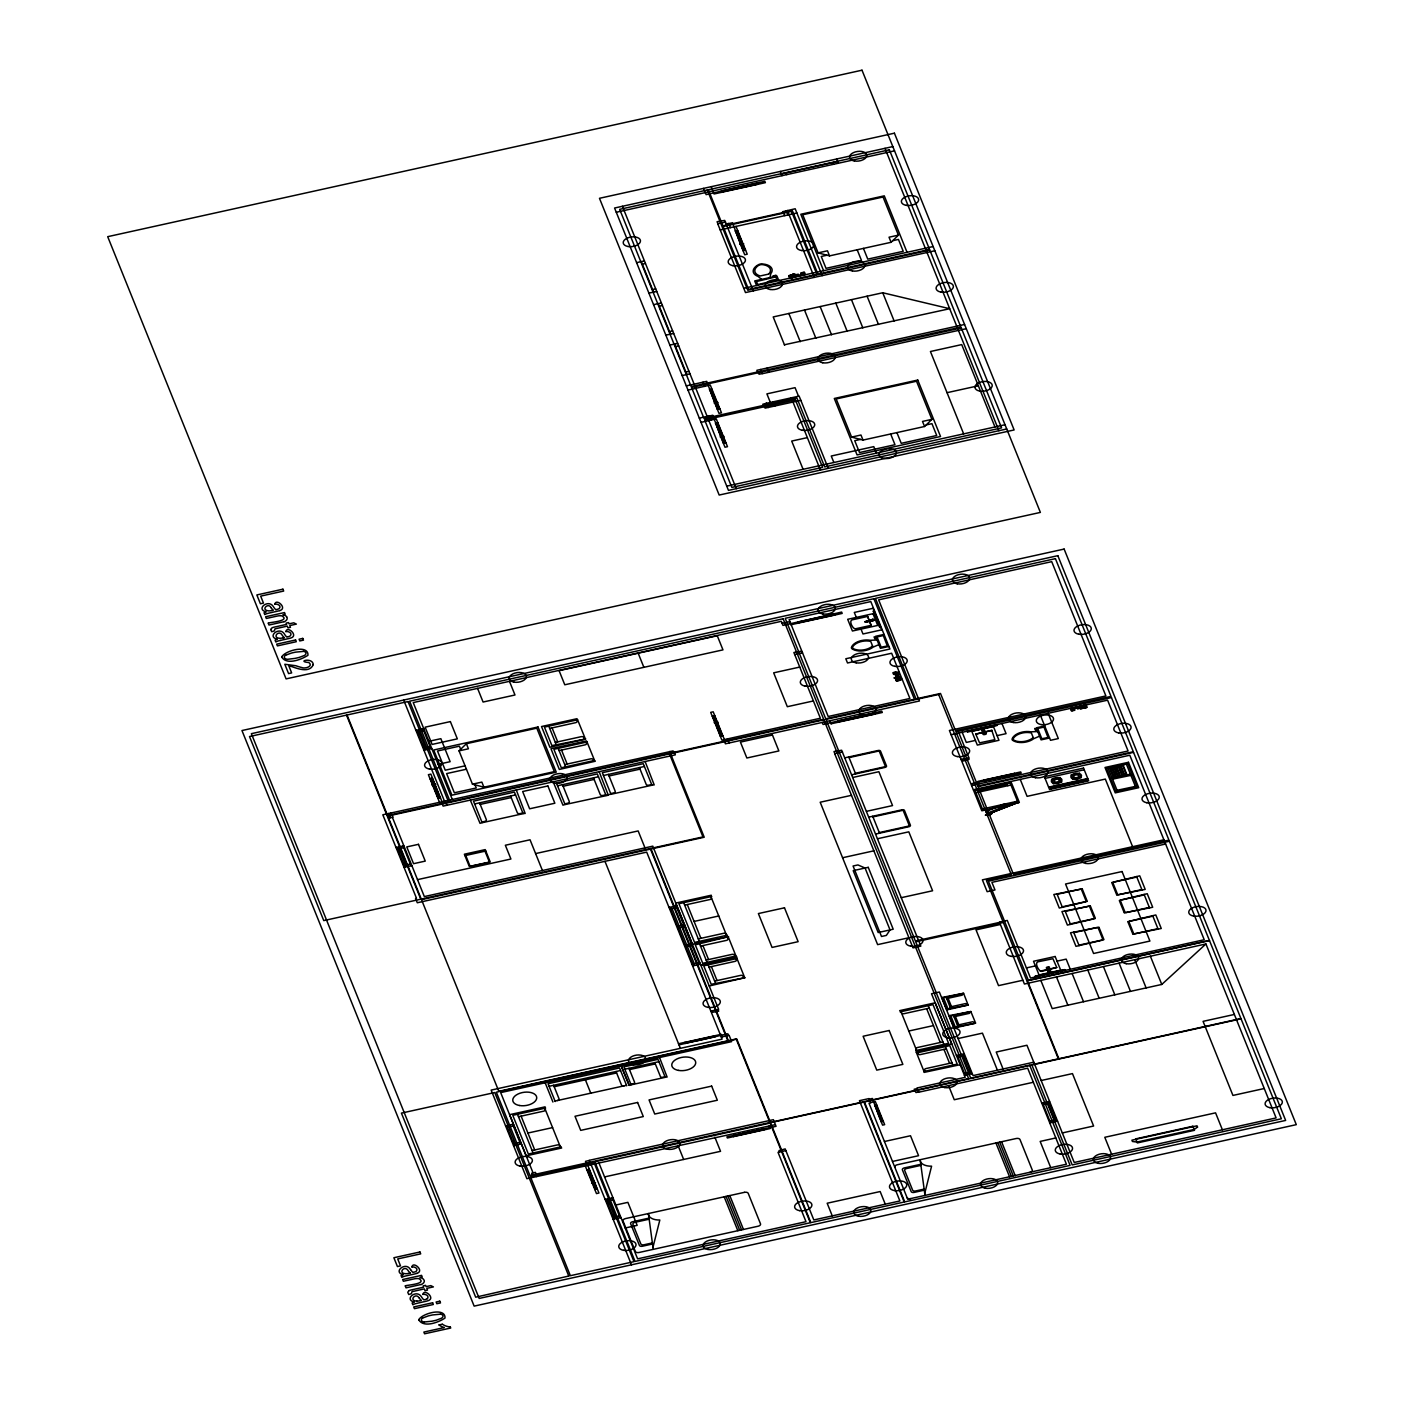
<?xml version="1.0" encoding="UTF-8"?>
<svg xmlns="http://www.w3.org/2000/svg" width="1404" height="1404" viewBox="0 0 1404 1404"><rect width="100%" height="100%" fill="white"/><g stroke="black" fill="none" stroke-linecap="round" stroke-linejoin="round"><path stroke-width="1.5" d="M1047.893 971.463C1053.018 971.024 1048.612 973.147 1048.314 970.884M975.745 734.116L991.768 730.255L994.892 739.645L979.571 742.856L975.745 734.116L992.154 730.431M1056.738 967.549L1041.557 971.322C1039.609 972.252 1034.169 963.39 1037.731 961.863L1052.93 958.721L1056.721 967.409L1040.364 971.112M770.076 277.536L770.796 273.622A13.303 7.371 -8.1 0 0 761.179 263.952A4.37 2.422 -8.1 0 0 758.967 264.443A13.303 7.371 -8.1 0 0 758.09 276.43L761.6 279.396M652.965 1247.296L659.827 1220.006A13.11 7.266 -8.1 0 1 648.402 1213.547L653.246 1249.367M924.727 1193.47L931.589 1166.18A13.11 7.266 -8.1 0 1 920.164 1159.722L925.008 1195.541M984.643 732.8L984.555 730.045M871.954 620.129L873.499 619.919M873.516 620.199L872.761 619.515M982.414 730.396L983.941 730.168M983.923 730.519L982.467 730.659M1048.507 971.129L1050.052 970.919M1050.069 971.199L1048.595 971.445M516.286 789.961L525.184 813.478L523.06 813.495L514.426 792.102L473.481 801.14L482.098 822.533L480.045 823.358L470.322 800.104M608.423 794.664L610.951 794.243L602.316 772.709L643.26 763.671L651.895 785.064L654.211 784.924L645.12 761.512M659.547 1057.563L667.128 1077.061L665.18 1077.184L657.985 1059.353L623.867 1066.882L631.063 1084.713L629.361 1085.397L621.235 1066.005L629.045 1085.274M963.583 993.295L941.786 997.472L946.805 1009.915L968.356 1004.983L947.998 1008.897L943.523 997.823L963.583 993.295L967.935 1004.527M1048.261 971.024L1050.701 970.866M1106.65 768.199L1127.868 763.741M1112.301 777.991L1130.396 774.236M1112.758 779.115L1130.852 775.359M1135.169 786.468L1117.128 790.276M1137.064 787.012L1115.847 791.435M1087.047 901.456L1059.283 908.037L1053.807 894.488L1082.203 888.925M1111.933 882.449L1139.732 875.833L1145.208 889.399L1116.864 894.997M1095.138 918.585L1067.409 925.096L1061.933 911.547L1090.329 905.984M1119.444 900.315L1147.226 893.699L1152.702 907.265L1124.341 912.846M1103.719 939.838L1075.973 946.349L1070.515 932.8L1098.893 927.237M1128.009 921.568L1155.808 914.952L1161.266 928.5L1132.94 934.116M867.988 621.674L864.741 621.919L867.602 620.779M984.222 730.554L983.274 729.413L981.8 730.712M984.485 730.606L985.713 733.801L983.607 733.625M891.084 242.295L898.42 235.135L883.046 197.016L802.719 214.759L818.093 252.86L829.536 255.879L891.084 242.295L889.03 237.206L898.42 235.135M459.038 750.859L466.374 743.716L536.802 728.167L554.334 771.638L483.906 787.188L472.464 784.187L459.038 750.859L468.427 748.788L466.374 743.716M924.569 426.5L931.905 419.357L916.531 381.239L836.205 398.964L851.579 437.083L863.004 440.084L924.569 426.5L922.516 421.428L931.905 419.357M700.736 964.952L736.661 956.773L735.696 956.019L702.737 963.284L695.278 944.822L728.571 936.626L692.383 944.225L675.745 903.07L711.302 895.226M1053.316 783.853L1054.474 782.712M1058.791 778.518L1059.967 777.377M1072.867 779.536L1074.042 778.395M1078.342 774.201L1079.518 773.06M970.831 1011.529L949.104 1015.619L954.123 1028.061L975.675 1023.147L955.317 1027.061L950.859 1015.987L970.831 1011.529L975.447 1022.709M899.648 1010.634L935.187 1002.807L951.772 1043.962L915.899 1052.035L916.83 1052.912L949.788 1045.647L957.23 1064.109L924.271 1071.375L924.025 1072.41L960.143 1064.706M867.356 621.779L874.165 619.954L872.358 619.41L866.952 621.779M1040.838 980.396L1052.228 1008.634L1161.775 984.45L1205.931 943.962L1276.113 1117.917L1074.236 1162.477L1026.956 1045.26L996.226 1052.052L1003.07 1068.988M489.838 862.231L469.55 866.531M1049.157 968.234C1051.456 965.706 1043.418 967.198 1047.402 968.672M983.414 733.274C980.817 735.907 989.329 734.116 985.081 732.888M285.837 655.159L291.119 653.158A45.7 25.36 -8.1 0 1 295.595 652.14L303.211 651.421M422.867 1317.952L428.167 1315.952A45.7 25.36 -8.1 0 1 432.643 1314.934L440.259 1314.197M871.673 619.708L873.306 619.252M867.145 621.954L865.268 621.744L866.97 620.954M408.968 1290.68L407.739 1292.312L408.757 1294.523L411.477 1293.646L411.951 1291.68L424.324 1288.907L425.026 1290.662L427.5 1290.101L426.798 1288.363L433.397 1286.906L430.782 1285.608L426.114 1286.643L425.605 1285.362L423.113 1285.924L423.622 1287.187L412.758 1289.592M577.588 719.778L576.939 718.708L541.523 726.535L549.894 747.261L585.801 738.96L551.895 745.594L544.436 727.114L577.588 719.778L585.117 738.293M587.03 741.979L586.381 740.891L550.965 748.718L559.336 769.445L595.261 761.249L594.278 760.494L561.319 767.777L553.878 749.297L587.03 741.979L594.559 760.477M709.213 985.977L745.138 977.658L711.214 984.309L703.755 965.829L736.714 958.563L736.837 957.458L700.859 965.25M878.939 644.594L873.042 647.156A13.303 7.371 -8.1 0 1 851.895 648.718A4.37 2.422 -8.1 0 1 851.403 647.525A13.303 7.371 -8.1 0 1 870.252 640.277L877.079 640.013M1039.592 736.152L1033.695 738.697A13.303 7.371 -8.1 0 1 1012.547 740.259A4.37 2.422 -8.1 0 1 1012.073 739.066A13.303 7.371 -8.1 0 1 1030.922 731.817L1037.731 731.554M279.8 610.564C287.925 608.23 275.816 597.735 274.851 604.299M871.112 625.342L867.619 616.461L871.147 625.342L855.492 628.799C853.334 629.624 848.542 621.305 851.912 619.901L867.532 616.461M986.907 813.302L1016.496 801.807L1017.233 802.544L987.644 814.039L985.59 811.021L1003.474 804.369M416.848 1273.358C424.973 1271.006 412.846 1260.546 411.881 1267.075M873.323 620.814L868.251 621.41M1005.913 803.79L986.292 811.161L987.345 813.162M871.726 619.919L868.058 620.919M795.91 276.553L790.154 278.097M802.281 275.412L802.667 274.254M1073.867 710.143L1073.481 707.809M280.256 640.452L288.768 638.539A14.303 7.933 -8.1 0 0 290.874 637.995C298.964 635.608 286.872 625.166 285.907 631.695M892.821 146.595L614.566 208.02L728.465 490.382L1006.721 428.975M781.308 173.973L837.644 161.548M616.286 212.25L894.523 150.842M745.436 185.591L706.142 194.63L705.317 192.594M746.068 185.451L764.847 181.291L765.391 182.66L746.612 186.802M757.458 183.257L721.094 191.137L721.568 192.33M721.445 192.015L757.809 184.135M745.998 186.943L714.057 193.98L711.284 186.662M753.299 290.839L724.727 220.41L717.075 221.727L717.9 223.762L725.57 222.06M726.324 223.956L728.676 223.429L730.378 227.659M784.836 215.637L782.572 211.723L795.173 208.757L822.165 275.64M728.746 223.605L732.502 222.762L740.47 244.243M720.199 229.905L796.893 212.987M735.152 231.046L737.644 230.484M636.609 262.653L644.436 260.916M642.33 264.145L645.454 263.461M740.785 244.191L739.855 244.384L740.926 244.524M742.663 243.769L743.751 243.892L742.804 244.103M743.067 250.684L745.577 250.14M818.093 252.86L827.482 250.79L829.536 255.879M652.579 289.557L655.703 288.873M648.911 293.138L656.739 291.418M826.991 255.212L821.252 256.476L826.026 268.339L861.494 260.495L857.177 249.772M892.716 240.698L898.455 239.435L903.228 251.298L867.76 259.126L863.442 248.385M653.562 304.668L661.389 302.931M795.155 274.377L792.839 274.096L795.155 274.377A11.285 6.265 -8.1 0 0 795.524 276.167M659.283 306.16L662.407 305.475M791.663 276.869L795.735 276.114M798.701 275.324L802.737 274.429M798.929 275.886L804.896 274.851M743.769 288.329L933.134 246.542M934.836 250.772L745.489 292.576L717.742 223.798M669.532 331.572L672.656 330.888M665.865 335.152L673.674 333.432M784.432 344.77L949.683 308.722L882.747 292.752L773.2 316.935L784.59 345.156M669.866 345.086L677.693 343.348M675.587 346.577L678.711 345.893M685.836 371.99L688.96 371.305M682.168 375.57L689.978 373.85M686.31 385.872L706.738 381.361L714.724 402.843M964.566 324.464L756.826 370.305L759.09 374.236L762.214 373.552M688.03 390.101L710.266 385.012L717.233 402.281M966.268 328.694L762.284 373.71L760.582 369.48M709.406 389.628L711.898 389.083M715.04 402.772L714.109 402.983L715.18 403.106M716.917 402.351L717.988 402.492L717.058 402.702M717.321 409.284L719.831 408.722M699.332 418.129L708.985 416.005L710.687 420.235M765.32 403.562L799.122 396.103L828.272 468.357M709.02 416.075L712.776 415.251L720.761 436.732M766.602 403.369L762.846 404.194L765.11 408.125L800.824 400.333M701.035 422.358L716.286 418.901L723.271 436.188M715.426 423.517L717.935 422.973M721.077 436.662L720.129 436.872L721.2 436.995M722.955 436.258L724.025 436.381L723.078 436.591M947.051 392.681L978.342 385.784M723.358 443.173L725.85 442.611M807.353 437.627L791.698 441.067L803.088 469.305M851.579 437.083L860.968 435.012L863.004 440.084M860.476 439.417L854.738 440.68L859.511 452.544L894.98 444.717L890.662 433.994M926.201 424.921L931.94 423.657L936.714 435.503L901.245 443.331L896.91 432.607M726.763 486.153L1005.018 424.745M272.148 610.459L273.324 610.213A26.887 14.917 -8.1 0 1 271.042 607.616M283.204 637.872L284.38 637.609M782.116 623.376L789.943 621.639L828.202 716.496L909.897 698.472L891.645 653.246L847.525 662.986L845.805 658.757L889.943 649.017L870.813 601.579L789.118 619.603L789.943 621.639M797.946 622.042L834.257 614.039M798.244 622.797L834.608 614.917M822.779 617.707L790.856 624.762L789.627 621.709M823.411 617.567L842.189 613.425L841.645 612.074L782.941 625.394L781.291 621.34L413.232 702.579L452.316 799.473M873.27 611.337L879.676 627.219M415.953 730.449L423.762 728.711M417.304 731.677L418.866 731.344L425.693 748.279L424.131 748.613M418.971 731.624L423.675 730.589M418.427 734.503L420.007 734.152M884.064 634.415L875.569 636.293L880.431 648.332L888.907 646.454M794.682 654.527L802.509 652.807M876.149 637.714L874.095 636.925L874.797 638.644L876.394 638.293M428.852 741.312L440.856 738.679L450.14 761.688L438.136 764.32M422.99 745.805L424.552 745.454M425.587 747.999L430.273 746.963M423.92 750.21L431.748 748.472M799.753 667.076L773.674 672.832L787.328 706.703L813.407 700.947M549.666 728.413L575.552 722.691A2.018 1.123 -8.1 0 0 577.079 721.217L576.605 720.024M555.317 742.383L581.203 736.679A2.018 1.123 -8.1 0 1 583.573 737.311L584.046 738.486M465.075 765.829L445.243 770.199L437.504 751L459.406 746.173L460.67 749.28M895.945 672.288L892.997 672.937L893.558 674.341L896.507 673.692M893.628 673.095L897.665 672.358L898.595 675.148M893.804 673.516L899.069 672.358M896.331 673.271L898.367 673.288M893.962 673.938L896.401 673.411M466.444 769.216L446.612 773.586L454.352 792.786L476.272 787.96L475.008 784.854M899.069 675.043L895.489 675.833L896.156 677.465L899.718 676.675M430.01 778.746L432.52 778.185M712.337 716.426L714.829 715.882M559.108 750.596L584.994 744.875A2.018 1.123 -8.1 0 0 586.521 743.4L586.047 742.207M895.278 677.606L893.927 677.904L895.717 678.694A11.285 6.265 -8.1 0 1 898.806 677.834L898.455 676.956A11.285 6.265 -8.1 0 1 895.278 677.606L895.717 678.694M898.578 678.834L895.629 679.483L896.208 680.905L899.157 680.256M896.278 679.659L900.438 678.43M896.436 680.08L901.719 678.922M898.981 679.834L900.999 679.834M896.612 680.501L899.034 679.975M432.783 784.766L431.853 784.976L432.923 785.117M434.661 784.362L435.749 784.485L434.801 784.696M715.11 722.463L714.162 722.674L715.233 722.797M716.988 722.042L718.058 722.183L717.111 722.393M472.464 784.187L481.853 782.098L483.906 787.188M564.741 764.583L590.628 758.862A2.018 1.123 -8.1 0 1 593.014 759.494L593.488 760.67M437.943 798.385L440.452 797.841M720.252 736.082L722.762 735.538M862.372 715.408L823.06 724.464L822.253 722.428M874.376 713.092L838.012 720.972L838.504 722.165M838.381 721.849L874.745 713.969M830.992 723.815L862.916 716.777M863.53 716.637L882.309 712.495L881.765 711.126L862.442 715.584M474.605 803.948L515.549 794.91M557.528 785.784L598.473 776.745M603.439 775.517L644.383 766.479M480.203 804.404L511.214 797.577M563.127 786.258L594.12 779.413M609.038 775.973L640.048 769.129M481.905 822.024L484.538 821.445A2.422 1.334 -8.1 0 0 486.363 819.655L479.571 802.842M522.85 812.986L520.217 813.565A2.422 1.334 -8.1 0 1 517.356 812.828L510.582 796.015M564.812 803.878L567.444 803.281A2.422 1.334 -8.1 0 0 569.287 801.508L562.495 784.696M605.756 794.839L603.141 795.419A2.422 1.334 -8.1 0 1 600.28 794.664L593.488 777.851M610.74 793.593L613.372 793.014A2.422 1.334 -8.1 0 0 615.198 791.224L608.423 774.411M651.684 784.555L649.052 785.134A2.422 1.334 -8.1 0 1 646.191 784.38L639.417 767.567M482.116 822.726L523.201 813.653M610.951 794.295L652.035 785.222M565.022 804.562L608.301 795.208L599.157 771.673M396.033 847.56L403.861 845.822M397.385 848.788L398.947 848.455L405.791 865.39L404.229 865.741M399.069 848.736L403.755 847.7M834.66 753.632L913.021 947.875L920.831 946.138L841.645 750.245L833.994 751.561L834.818 753.597L842.488 751.895M398.525 851.614L400.087 851.28M844.875 757.827L878.132 750.491A2.018 1.123 -8.1 0 1 880.519 751.122L886.503 765.935A2.018 1.123 -8.1 0 1 884.959 767.426L851.719 774.78M951.105 734.731L1107.598 700.175L1128.096 751L971.603 785.538M849.051 757.598L878.395 751.122M1072.779 708.142L1076.798 707.265M1079.816 706.598L1083.853 705.703M1079.992 707.019L1081.606 706.668A11.285 6.265 -8.1 0 0 1082.607 708.318L1080.589 708.757A11.285 6.265 -8.1 0 0 1080.202 706.967M1073.007 708.704L1077.026 707.827M1081.642 706.809L1084.081 706.265M1080.589 708.757L1082.607 708.318M983.835 733.748L985.081 733.467M403.088 862.916L404.65 862.565M405.668 865.11L410.372 864.074M975.447 740.417L966.303 742.435L962.196 732.274M997.086 735.643L1006.071 733.66L1001.965 723.499M404.001 867.321L411.828 865.584M1044.716 725.956L1036.24 727.834L1041.084 739.873L1049.578 737.995M464.935 855.633L485.802 851.017M1036.819 729.255L1034.766 728.465L1035.45 730.185L1037.047 729.834M855.369 773.271L884.713 766.795M852.807 777.465L878.886 771.709L892.54 805.58L866.461 811.337M470.621 866.198L488.873 862.179M961.126 759.564L968.953 757.844L958.932 732.993M417.497 879.641L510.916 859.02L505.352 845.243L530.045 839.785L542.435 870.515M535.591 853.579L638.153 830.94L644.98 847.876M851.473 795.331L820.182 802.228L877.623 944.629L908.914 937.732M1004.544 775.499L977.939 781.379L978.957 783.923M1005.053 775.394L1020.708 771.937L1021.164 773.06L1005.51 776.517M984.257 780.133L1014.548 773.569M984.555 780.87L1014.846 774.306L1014.443 773.323M974.85 790.154L1009.897 782.414M974.99 790.487L1010.038 782.748M975.92 792.733L1010.985 785.011M868.795 817.128L902.052 809.792A2.018 1.123 -8.1 0 1 904.439 810.406L910.406 825.236A2.018 1.123 -8.1 0 1 908.879 826.728L875.622 834.064M1045.085 778.395L1084.204 769.761M872.972 816.9L902.316 810.424M1048.612 787.153L1087.749 778.518M1050.087 787.293L1086.608 779.238M1065.197 784.274L1071.866 782.818M1065.513 785.082L1072.182 783.607M1050.666 788.697L1087.187 780.642M982.467 808.967L1017.531 801.228M879.29 832.572L908.634 826.096M877.518 838.732L908.809 831.835L932.589 890.768L901.28 897.682M842.576 857.739L873.867 850.824M711.81 896.454L678.922 903.72L694.559 942.4L727.43 935.134M669.041 907.493L676.868 905.773M684.643 905.124L709.792 899.56A2.194 1.211 -8.1 0 0 711.459 897.946M670.392 908.739L671.954 908.388L679.132 926.184L677.57 926.517M672.077 908.669L676.763 907.633M694.085 921.428L718.76 915.987M679.009 925.885L684.485 924.692M678.027 927.658L679.589 927.307L686.767 945.085L685.187 945.436M679.694 927.588L684.397 926.552M698.279 938.907L723.446 933.344A2.194 1.211 -8.1 0 1 726.043 934.029M686.644 944.804L691.347 943.769M1163.916 839.785L982.379 879.852L987.152 891.68L994.98 889.943L991.908 882.361L1165.618 844.015M685.643 946.559L687.223 946.226L694.383 964.004L692.821 964.355M687.328 946.507L692.032 945.471M700.508 946.103L726.394 940.399A2.018 1.123 -8.1 0 0 727.921 938.907L727.447 937.714M706.159 960.09L732.046 954.369A2.018 1.123 -8.1 0 1 734.415 955.001L734.906 956.194M691.926 964.25L699.754 962.512M692.611 965.934L700.438 964.215M708.985 967.128L734.871 961.407A2.018 1.123 -8.1 0 0 736.398 959.915L735.924 958.739M1057.142 894.295L1080.624 889.118M1113.337 882.221L1136.801 877.044M714.636 981.098L740.522 975.394A2.018 1.123 -8.1 0 1 742.891 976.008L743.383 977.202M1062.196 906.844L1085.678 901.649M1118.391 894.752L1141.873 889.574M1000.385 924.481L976.026 929.869L998.525 985.626L1022.884 980.255M1065.285 911.371L1088.749 906.194M1120.831 900.087L1144.313 894.91M1070.339 923.902L1093.804 918.725M1125.885 912.618L1149.367 907.44M710.828 1011.091L718.655 1009.371L652.807 846.156L424.341 896.577L392.365 817.303M1073.849 932.625L1097.314 927.43M1129.395 921.34L1152.877 916.163M1078.904 945.155L1102.386 939.978M1134.467 933.871L1157.931 928.693M678.448 1043.769L721.217 1034.327L722.253 1036.872M684.801 1042.646L715.057 1035.959M685.064 1043.26L715.356 1036.696L714.969 1035.713M1026.412 967.9L1035.397 965.917M1057.054 961.143L1066.18 959.125L1070.287 969.286M678.904 1044.892L695.015 1041.189M695.068 1041.329L727.816 1033.783L728.5 1035.485M721.305 1037.065L729.132 1035.345L731.659 1041.628L500.684 1092.61L532.993 1172.726M1047.402 968.093L1048.648 967.812M624.815 1069.216L658.932 1061.687M549.087 1086.292L620.568 1070.515M946.665 998.595L962.196 995.173L962.828 993.558M629.483 1069.602L655.317 1063.899M554.176 1086.714L616.619 1072.937M1205.931 943.962L1024.411 984.029L999.455 922.165L1007.282 920.445L1030.518 978.061L1204.228 939.732L1129.799 755.229L973.305 789.768L949.402 730.484L1105.896 695.945L1051.719 561.653L878.641 599.859L919.427 700.982L725.412 743.804L724.324 741.084M900.139 1011.88L933.011 1004.632L948.595 1043.312L915.724 1050.578M929.272 1008.125L904.123 1013.67A2.194 1.211 -8.1 0 1 901.526 1012.986M950.052 1006.984L965.583 1003.562L967.286 1004.65M555.036 1101.052L626.517 1085.292M630.887 1084.292L633.081 1083.8A2.018 1.123 -8.1 0 0 634.608 1082.309L628.957 1068.304M665.022 1076.745L662.828 1077.237A2.018 1.123 -8.1 0 1 660.442 1076.605L654.79 1062.6M631.08 1084.836L665.303 1077.307M545.138 1106.826L509.599 1114.671L526.184 1155.843L561.723 1147.998M953.983 1016.759L969.515 1013.319L970.146 1011.722M545.647 1108.072L512.776 1115.32L528.36 1154.018L561.231 1146.752M518.48 1116.724L543.629 1111.178A2.194 1.211 -8.1 0 0 545.296 1109.564M908.792 1031.027L933.467 1025.587M957.37 1025.148L972.902 1021.708L974.622 1022.796M505.58 1125.868L513.408 1124.148M506.932 1127.114L508.494 1126.763M508.617 1127.043L513.302 1126.008M508.072 1129.939L509.634 1129.588M527.904 1133.046L552.579 1127.605M942.891 1041.908L917.742 1047.454A2.194 1.211 -8.1 0 0 916.075 1049.086M958.107 1038.521L982.449 1033.151L997.419 1070.234M512.635 1141.224L514.197 1140.89M515.215 1143.418L519.919 1142.382M513.776 1144.049L515.338 1143.698M946.366 1048.841L920.48 1054.544A2.018 1.123 -8.1 0 1 918.093 1053.93L917.619 1052.737M513.548 1145.629L521.375 1143.909M956.457 1055.562L964.285 1053.842M532.098 1150.525L557.248 1144.962A2.194 1.211 -8.1 0 1 559.845 1145.646M964.074 1055.422L962.512 1055.773L969.339 1072.709L970.901 1072.375M957.932 1057.089L962.617 1056.054M963.653 1058.598L965.215 1058.247M952 1062.81L926.114 1068.532A2.018 1.123 -8.1 0 0 924.587 1070.024L925.06 1071.199M968.198 1069.883L969.76 1069.55M964.53 1073.463L969.216 1072.428M1234.362 1014.46L1203.07 1021.357L1232.94 1095.436L1264.249 1088.521M964.425 1075.341L972.252 1073.604M1033.783 1062.196L973.06 1075.604L939.346 992.014L931.519 993.751L965.232 1077.324L917.005 1087.977L918.725 1092.207L1027.658 1068.163L1066.408 1164.214L907.721 1199.227L868.988 1103.193L870.726 1102.807L869.023 1098.577L859.441 1100.683L899.894 1200.964L813.829 1219.953L785.169 1148.911L779.027 1150.578L779.589 1152M589.259 1160.494L585.503 1161.336L586.591 1164.039M869.251 1099.156L872.393 1098.472L879.044 1116.373M917.251 1088.574L914.127 1089.258L916.005 1092.54L918.62 1091.961M870.62 1102.544L875.324 1101.508L884.66 1124.657L882.572 1125.13L879.15 1116.654M775.377 1124.639L526.886 1178.693L491.154 1090.101L722.13 1039.118L646.7 852.123L417.286 902.754L415.566 898.525L416.514 898.314L382.818 814.794L673.078 750.929L673.622 752.281M743.085 1133.309L776.061 1126.324L773.376 1119.672L589.189 1160.336L590.891 1164.565M733.221 1135.625L763.53 1129.062M733.52 1136.362L763.776 1129.694M874.604 1105.369L876.693 1104.895M586.907 1169.883L589.399 1169.321M604.562 1176.921L720.55 1151.315L714.864 1137.205M879.308 1116.32L879.413 1116.601M880.87 1115.969L880.975 1116.25M1033.362 1082.273L954.264 1099.736L948.577 1085.625M1041.171 1080.518L1072.463 1073.604L1093.611 1126.026L1062.319 1132.94M592.541 1183.01L591.611 1183.221L592.681 1183.361M594.418 1182.607L595.489 1182.73L594.559 1182.94M881.203 1121.743L883.291 1121.269M594.822 1189.521L597.332 1188.977M785.854 1150.613L778.027 1152.333L806.001 1221.691L637.609 1258.844L598.876 1162.81M605.159 1199.49L612.969 1197.77M1041.768 1103.123L1049.595 1101.403M606.51 1200.736L608.072 1200.385L614.899 1217.321L613.337 1217.672M1049.385 1102.982L1047.823 1103.333L1054.65 1120.269L1056.212 1119.918M608.178 1200.666L612.881 1199.63M1043.242 1104.65L1047.928 1103.614M884.432 1141.505L910.512 1135.748L918.567 1155.703L892.488 1161.459M607.634 1203.561L609.213 1203.21M1048.946 1106.159L1050.525 1105.808M615.9 1205.001L627.886 1202.351L637.17 1225.359L625.184 1228.009M612.197 1214.846L613.759 1214.513M1053.509 1117.444L1055.071 1117.11M614.794 1217.04L619.48 1216.004M1049.841 1121.024L1054.527 1119.988M613.127 1219.251L620.954 1217.531M1049.736 1122.884L1057.563 1121.164M649.017 1218.128L632.572 1221.743A2.58 1.439 -8.1 0 0 630.624 1223.656L639.399 1245.418A2.58 1.439 -8.1 0 0 642.453 1246.226L652.509 1243.997M649.157 1219.198L634.871 1222.357A2.58 1.439 -8.1 0 0 632.906 1224.253L640.873 1243.997A2.58 1.439 -8.1 0 0 643.909 1244.786L652.369 1242.926M410.354 1272.989L409.178 1273.252A8.477 4.703 -8.1 0 1 405.861 1273.726C397.42 1273.621 404.51 1264.706 408.002 1270.427A26.887 14.917 -8.1 0 0 410.284 1273.024M920.778 1164.302L904.334 1167.917A2.58 1.439 -8.1 0 0 902.386 1169.83L911.161 1191.592A2.58 1.439 -8.1 0 0 914.215 1192.4L924.271 1190.171M920.919 1165.373L906.633 1168.532A2.58 1.439 -8.1 0 0 904.667 1170.427L912.635 1190.171A2.58 1.439 -8.1 0 0 915.671 1190.961L924.13 1189.1M1055.808 1137.96L1040.171 1141.417L1050.754 1167.672M439.013 1324.955L442.102 1324.27M276.202 609.582L276.588 609.494A4.072 2.264 -8.1 0 0 279.343 608.423A6.002 3.317 -8.1 0 0 274.921 604.036M412.952 1272.428L412.952 1272.428A34.222 18.989 -8.1 0 1 410.6 1269.585M792.769 277.518L791.593 276.693M1082.993 705.703L1084.151 706.44M1070.883 708.371L1072.024 709.125M419.059 1297.84C415.619 1292.101 408.353 1301.069 416.935 1301.087M873.06 619.339L874.341 620.322L872.042 620.428M424.499 1321.971L431.818 1321.217A47.104 26.132 -8.1 0 0 436.293 1320.199L441.593 1318.198A4.668 2.597 -8.1 0 0 440.382 1314.039M1071.006 774.938L1072.831 775.412M1079.553 777.184L1081.378 777.658M1073.13 782.66L1074.078 782.923M1051.456 779.255L1053.281 779.729M1059.985 781.501L1061.828 781.975M1063.179 784.994L1064.32 785.082M1072.954 782.835L1073.92 783.099M1047.244 968.304L1048.823 967.251L1050.245 970.462M606.054 795.471L597.332 773.937L556.388 782.976L565.022 804.387L562.969 805.212L553.229 781.94M1049.929 970.55L1048.735 968.567M1055.211 779.553A2.597 1.439 -8.1 0 1 1059.213 780.273A2.597 1.439 -8.1 0 1 1055.475 782.028A2.597 1.439 -8.1 0 1 1055.211 779.553L1055.475 779.606M270.972 607.651C268.533 601.983 260.003 610.161 268.831 610.898A8.477 4.703 -8.1 0 0 272.13 610.424M410.512 1269.602L410.056 1268.935A15.865 8.793 -8.1 0 0 409.354 1268.075C404.317 1262.512 393.085 1272.235 403.264 1274.727A7.108 3.949 -8.1 0 0 401.07 1275.569L401.807 1277.394A7.213 4.001 -8.1 0 1 404.229 1276.341A29.853 16.567 -8.1 0 1 406.23 1275.85L414.759 1273.937A14.303 7.933 -8.1 0 0 416.848 1273.375M982.642 731.098L983.748 732.993M982.238 731.098L983.66 733.713M710.933 896.647L726.57 935.327M687.276 904.545L700.912 938.328M683.66 902.667L699.28 941.347M884.994 148.333L998.893 430.695M994.962 426.956L961.722 344.594L930.431 351.509L963.653 433.871M1128.009 763.934L1137.117 786.521M1135.204 786.012L1126.377 764.109L1108.107 768.146L1116.952 790.048M1122.989 764.847L1126.798 774.324M1122.463 764.969L1126.289 774.429M1120.743 765.356L1124.551 774.815M1120.216 765.461L1124.042 774.938M1118.655 765.812L1122.463 775.271M1118.128 765.935L1121.954 775.394M1116.461 766.303L1120.269 775.763M1115.934 766.408L1119.76 775.868M907.054 252.299L884.274 195.84L800.806 214.25L823.586 270.709M1114.372 766.759L1118.181 776.219M1113.846 766.865L1117.672 776.342M1112.284 767.216L1116.11 776.675M1111.757 767.339L1115.583 776.798M1085.573 705.036L1085.187 706.212M1085.976 706.036L1086.626 707.634L1084.011 708.213L1083.361 706.616M1085.45 706.159L1085.976 707.476M1110.195 767.672L1114.021 777.149M1084.046 704.79L1085.204 707.651M1109.669 767.795L1113.495 777.254M1083.888 706.51L1084.414 707.827M1106.615 768.655L1115.724 791.242M1079.711 706.335L1080.501 708.265L1077.482 708.932L1076.692 707.002M1132.607 846.7L1105.334 779.08L1027.096 796.349L1020.252 779.413M1073.849 708.722L1074.499 710.319L1071.884 710.898L1071.252 709.301M1071.936 707.476L1073.077 710.319M1071.761 709.178L1072.305 710.494M1144.102 894.401L1149.56 907.949M1152.666 915.654L1158.142 929.202M1136.608 876.535L1142.066 890.083M836.626 159.003L838.328 163.233M832.958 162.583L833.625 164.268M1222.393 1129.781L1215.566 1112.845L1104.79 1137.293L1111.617 1154.228M882.747 292.752L894.137 320.972M1150.385 956.229L1161.775 984.45M1048.139 713.302L1058.318 738.574L1050.508 740.312L1040.311 715.04M1120.339 900.561L1125.13 912.424M1128.921 921.814L1133.695 933.678M1112.845 882.695L1117.637 894.559M1119.409 900.771L1124.183 912.635M1127.974 922.024L1132.765 933.871M1111.915 882.905L1116.689 894.769M867.093 296.209L878.483 324.429M1134.73 959.687L1146.12 987.907M851.456 299.649L862.828 327.887M1119.076 963.126L1130.466 991.364M1090.452 906.177L1095.243 918.04M1099.016 927.43L1103.807 939.294M1089.522 906.387L1094.295 918.251M1098.086 927.64L1102.86 939.487M1082.326 889.118L1087.1 900.964M1081.378 889.329L1086.169 901.175M785.994 172.938L786.679 174.64M835.801 303.106L847.191 331.344M1103.439 966.584L1114.829 994.822M780.291 171.428L781.993 175.675M996.752 724.639L997.086 725.499L967.76 731.975L967.409 731.115M787.363 210.477L814.338 277.378M786.258 210.723L787.96 214.952M1065.074 910.863L1070.532 924.411M1073.639 932.116L1079.114 945.664M820.147 306.563L831.537 334.801M1056.949 893.786L1062.407 907.353M1087.784 970.041L1099.174 998.279M1018.111 802.737L1009.774 782.081L1011.02 781.8L1019.357 802.456L981.8 810.757L973.463 790.083L974.709 789.803L983.046 810.477M804.492 273.85L803.843 272.253L801.228 272.815L801.877 274.412M803.439 272.639L803.966 273.955M876.394 453.123L873.779 446.63L831.256 456.019L833.871 462.513M802.649 272.815L803.808 275.675M1005.457 776.377L972.024 783.607L972.709 785.31M801.877 272.99L802.404 274.307M1007.861 785.696L1007.44 784.66L978.641 791.031L979.062 792.049M799.034 276.132L798.262 274.201L795.226 274.868L796.015 276.799M757.335 182.959L757.879 184.31M792.365 276.518L791.716 274.921L789.118 275.5L789.75 277.097M791.312 275.324L791.838 276.641M790.54 275.482L791.68 278.343M804.492 310.021L815.882 338.259M1072.13 973.499L1083.519 1001.719M789.75 275.658L790.276 276.974M1065.074 970.445L1064.723 969.602L1035.397 976.061L1035.731 976.921M984.204 779.992L984.643 781.133M778.816 280.607L776.956 276.009L754.703 280.923L756.563 285.503M774.306 276.588L776.079 275.272L772.902 275.974L773.253 276.834M968.479 757.949L969.058 759.353L962.916 761.021L962.231 759.336M788.855 313.478L800.245 341.698M1056.492 976.956L1067.865 1005.176M736.012 226.43L742.979 243.699M743.12 244.033L747.226 254.194L744.717 254.756L740.61 244.594M737.346 230.554L745.261 250.21M737.082 230.607L745.015 250.263M735.714 230.923L743.646 250.561M735.468 230.976L743.383 250.614M798.525 396.226L795.068 387.662L766.9 393.875L770.357 402.457M791.294 397.823L820.445 470.077M703.457 188.399L705.159 192.629M898.209 673.323L897.665 672.358M900.28 678.465L900.841 679.869M899.262 676.781L900.543 679.483M896.682 673.2L897.56 675.377M898.56 677.869L899.086 679.185M767.146 368.023L768.865 372.271M773.148 401.842L774.85 406.072M856.3 617.391L854.299 612.442L873.077 608.301L881.765 629.834L862.986 633.976L861.021 629.115M1048.806 1101.578L1056.773 1121.34M766.566 403.281L768.286 407.529M1042.558 1102.947L1050.525 1122.726M834.134 613.741L834.678 615.092M874.253 712.793L874.797 714.145M879.343 751.386L885.327 766.198M903.263 810.67L909.248 825.499M717.374 402.632L721.463 412.794L718.971 413.338L714.864 403.176M711.337 389.206L719.515 408.792M709.968 389.505L717.883 409.161M709.722 389.557L717.637 409.213M702.983 382.186L704.703 386.433M723.393 436.521L727.5 446.683L724.99 447.244L720.901 437.065M717.619 423.043L725.552 442.681M797.823 621.744L798.367 623.095M717.374 423.095L725.289 442.734M715.987 423.394L723.92 443.05M948.104 998.279L951.491 1006.668M955.422 1016.443L958.809 1024.832M715.742 423.446L723.674 443.102M946.12 997.244L950.596 1008.335M953.439 1015.408L957.914 1026.482M848.788 756.967L855.633 773.902M872.709 816.268L879.536 833.204M1001.561 1141.75L1015.215 1175.622M622.393 206.283L736.293 488.662M829.764 720.761L831.15 723.78M999.683 1142.172L1013.337 1176.043M802.193 652.878L801.526 651.175L793.874 652.509L820.375 718.234L721.902 740.154L714.934 722.867M963.495 1054.018L971.48 1073.779M997.805 1142.575L1011.459 1176.464M641.312 261.618L653.597 292.102M658.248 303.633L670.55 334.117M674.552 344.05L686.854 374.535M995.927 1142.996L1009.581 1176.868M957.247 1055.404L965.215 1075.166M945.454 1046.594L952.912 1065.057M928.29 1005.668L943.874 1044.365M943.962 1049.367L949.595 1063.354M926.658 1008.704L940.259 1042.488M900.999 1011.687L916.584 1050.385M916.549 1052.947L924.025 1071.48M876.219 1105.001L882.818 1121.375M727.465 738.732L729.167 742.962M875.078 1105.264L881.677 1121.638M874.867 1105.299L881.466 1121.673M717.304 721.972L713.197 711.81L710.687 712.372L714.794 722.533M717.426 722.323L724.955 740.943M714.531 715.952L722.446 735.591M714.267 716.005L722.2 735.661M712.899 716.303L720.814 735.959M712.653 716.356L720.568 736.012M885.275 1204.193L880.168 1191.54L827.167 1203.228L832.274 1215.882M638.171 653.211L643.874 667.321M674.236 752.14L675.342 754.843L443.102 806.107L441.997 803.404M669.866 751.438L671.586 755.685M728.483 937.451L735.959 955.984M736.96 958.476L744.436 977.009M702.913 945.576L708.564 959.564M711.389 966.601L717.04 980.571M699.613 943.857L707.054 962.337M708.09 964.881L715.531 983.344M769.111 1126.026L770.147 1128.553L727.36 1137.995L726.903 1136.871L743.137 1133.449M676.079 905.949L699.648 964.39M718.023 1009.511L718.708 1011.196L712.337 1012.302L711.775 1010.898M763.425 1128.816L763.881 1129.939M669.813 907.317L693.4 965.759M733.169 1135.485L733.625 1136.626M684.713 1042.382L685.17 1043.505M561.512 750.069L567.146 764.039M552.07 727.886L557.704 741.856M604.966 861.319L680.396 1048.332M558.195 748.35L565.654 766.812M548.771 726.166L556.212 744.629M729.799 1195.576L743.471 1229.448M727.921 1195.997L741.593 1229.869M726.043 1196.401L739.715 1230.29M724.166 1196.822L737.837 1230.694M509.476 681.326L514.987 694.998L483.081 702.035L477.571 688.364M677.974 1145.348L683.66 1159.458M626.711 1085.766L619.533 1067.97L548.051 1083.73L555.212 1101.526M616.04 1071.515L621.533 1085.134A2.194 1.211 -8.1 0 0 624.131 1085.819M585.398 1079.834L590.768 1093.172M490.066 861.6L485.222 849.613L464.373 854.211L469.199 866.215M485.012 851.193L489.294 861.775M422.99 728.887L430.958 748.648M612.197 1197.945L620.164 1217.707M416.725 730.273L424.692 750.034M445.138 801.052L446.858 805.282M605.931 1199.314L613.899 1219.093M403.685 700.069L444.489 801.193M591.049 1164.53L631.502 1264.811M465.724 855.457L469.989 866.04M434.977 784.292L430.87 774.13L428.378 774.675L432.467 784.836M435.117 784.625L442.629 803.263M432.204 778.255L440.136 797.911M431.958 778.307L439.873 797.963M587.223 1163.898L594.734 1182.537M594.875 1182.87L598.964 1193.031L596.472 1193.593L592.365 1183.432M589.083 1169.392L597.016 1189.048M588.838 1169.444L596.77 1189.1M430.572 778.623L438.504 798.262M430.326 778.676L438.259 798.332M553.615 1085.292L559.09 1098.911A2.194 1.211 -8.1 0 1 557.423 1100.525M432.607 785.187L439.575 802.456M587.205 1169.813L595.384 1189.399M585.257 1165.811L592.225 1183.081M545.173 1082.782L552.93 1102.035M544.787 1108.265L560.371 1146.945M521.112 1116.145L534.713 1149.946M517.497 1114.285L533.081 1152.965M391.927 814.46L393.015 817.163L389.259 817.988L387.627 813.934M390.751 813.232L391.295 814.583M536.521 1175.095L535.415 1172.375L531.66 1173.217L533.309 1177.272M403.088 845.998L411.056 865.759M535.889 1175.236L536.433 1176.587M388.803 813.478L390.523 817.707M512.618 1124.323L520.603 1144.084M396.823 847.384L404.791 867.145M506.37 1125.71L514.338 1145.471M450.298 1326.903L450.737 1328.026L424.57 1333.8L423.868 1332.063L444.261 1327.57A20.481 11.372 -8.1 0 1 439.083 1324.92M1047.279 968.198L1047.998 970.954M1047.84 968.778L1048.314 970.831M422.937 1294.488C423.938 1288.012 436.047 1298.384 428.044 1300.701A14.303 7.933 -8.1 0 1 425.798 1301.315L417.286 1303.245A29.853 16.567 -8.1 0 0 415.286 1303.754A7.213 4.001 -8.1 0 0 412.864 1304.807L412.127 1302.982A7.108 3.949 -8.1 0 1 414.32 1302.14C404.194 1299.542 414.987 1290.065 420.393 1295.488A15.865 8.793 -8.1 0 1 421.112 1296.348L421.569 1296.998A34.222 18.989 -8.1 0 0 423.85 1299.876M1029.834 1172.41A3.229 1.79 -8.1 0 0 1032.273 1170.023L1019.988 1139.521A3.229 1.79 -8.1 0 0 1016.163 1138.521L897.226 1164.776A3.229 1.79 -8.1 0 0 894.787 1167.163M910.898 1198.647A3.229 1.79 -8.1 0 1 907.089 1197.647M793.12 274.833A11.285 6.265 -8.1 0 1 794.12 276.465M992.172 813.267A5.388 2.983 -8.1 0 1 986.714 815.391L987.24 815.18A5.054 2.808 -8.1 0 0 991.645 813.478M279.817 610.582A14.303 7.933 -8.1 0 1 277.711 611.126L269.199 613.057A29.853 16.567 -8.1 0 0 267.199 613.548A7.213 4.001 -8.1 0 0 264.777 614.601L264.04 612.793A7.108 3.949 -8.1 0 1 266.233 611.933C256.002 609.283 266.971 599.912 272.306 605.299A15.865 8.793 -8.1 0 1 273.008 606.142L273.482 606.809A34.222 18.989 -8.1 0 0 275.763 609.687M283.854 621.656A14.689 8.161 -8.1 0 1 281.625 622.235L268.989 625.043L268.287 623.306C265.268 622.586 291.628 621.498 281.906 615.917A3.334 1.86 -8.1 0 0 280.958 615.742L278.729 615.812A13.513 7.494 -8.1 0 0 276.658 616.198L266.339 618.462L265.637 616.742L284.521 612.565L285.152 614.127L282.906 614.776A7.055 3.914 -8.1 0 1 286.662 616.777M286.574 616.812A6.739 3.738 -8.1 0 1 284.099 621.849M280.256 640.452A29.853 16.567 -8.1 0 0 278.255 640.961A7.213 4.001 -8.1 0 0 275.833 642.014L275.096 640.189A7.108 3.949 -8.1 0 1 277.29 639.346C267.129 636.767 277.974 627.272 283.362 632.695A15.865 8.793 -8.1 0 1 284.064 633.555L284.538 634.204A34.222 18.989 -8.1 0 0 286.82 637.083M285.977 631.431A6.002 3.317 -8.1 0 1 290.347 635.801A4.072 2.264 -8.1 0 1 287.715 636.819M284.31 637.644A26.887 14.917 -8.1 0 1 282.099 635.029C278.87 629.203 271.551 638.083 279.887 638.293A8.477 4.703 -8.1 0 0 283.169 637.82M285.626 655.071A4.844 2.685 -8.1 0 0 287.364 659.318L294.787 658.423A47.104 26.132 -8.1 0 0 299.263 657.405L304.545 655.405A4.668 2.597 -8.1 0 0 303.334 651.245M411.969 1266.829A6.002 3.317 -8.1 0 1 416.339 1271.182A4.072 2.264 -8.1 0 1 413.706 1272.199M420.884 1284.449A14.689 8.161 -8.1 0 1 418.655 1285.029L406.019 1287.837L405.317 1286.099C402.404 1285.222 428.624 1284.362 418.936 1278.693A3.334 1.86 -8.1 0 0 418.006 1278.517L415.76 1278.605A13.513 7.494 -8.1 0 0 413.689 1278.991L403.369 1281.255L402.667 1279.535L421.569 1275.359L422.183 1276.92L419.936 1277.57A7.055 3.914 -8.1 0 1 423.692 1279.571A6.739 3.738 -8.1 0 1 421.13 1284.642M409.126 1290.539A16.444 9.126 -8.1 0 1 412.758 1289.644M423.025 1294.225A6.002 3.317 -8.1 0 1 427.378 1298.595M427.448 1298.63A4.072 2.264 -8.1 0 1 424.763 1299.613M419.147 1297.822A26.887 14.917 -8.1 0 0 421.34 1300.437L420.235 1300.666A8.477 4.703 -8.1 0 1 416.918 1301.139M424.394 1322.112A4.844 2.685 -8.1 0 1 422.674 1317.865M450.228 1327.008A16.585 9.214 -8.1 0 1 442.365 1324.147M270.709 629.518L271.727 631.73L274.447 630.852L274.921 628.887L287.276 626.114L287.978 627.869L290.47 627.307L289.768 625.57L296.367 624.113L293.752 622.814L289.066 623.85L288.557 622.586L286.065 623.13L286.591 624.394L275.71 626.798A16.444 9.126 -8.1 0 0 272.095 627.746L270.709 629.518M313.25 664.618C309.863 673.06 298.297 668.971 291.944 666.637A13.022 7.231 -8.1 0 0 288.873 665.952L291.646 672.902L288.575 673.587L284.801 664.267L295.893 665.742A49.719 27.589 -8.1 0 0 301.685 667.497C304.791 669.111 313.724 666.391 308.88 662.512C295.858 661.547 312.706 656.809 313.25 664.618M281.66 656.967C286.504 665.338 301.246 659.704 307.967 655.282C308.652 644.19 285.135 650.473 281.66 656.967M418.708 1319.76C423.534 1328.131 438.276 1322.498 445.015 1318.075C445.682 1306.966 422.183 1313.284 418.708 1319.76M795.928 275.289L798.051 275.079L795.945 275.237M896.033 676.447L898.156 676.272L896.033 676.447M1077.675 707.967L1079.799 707.756L1077.675 707.967M756.177 281.607L758.09 284.538L777.36 279.87L775.499 276.974L756.177 281.607M877.044 636.96L881.15 647.174L887.346 645.98L883.291 635.556L877.044 636.96M1037.696 728.518L1041.821 738.715L1048.016 737.521L1043.962 727.096L1037.714 728.465M890.031 929.922L886.363 935.415L881.501 936.486L853.07 866.005L857.932 864.934L865.075 868.041L890.031 929.922M1197.542 1127.114L1194.155 1129.448L1136.994 1142.066L1132.431 1141.487L1131.905 1140.171L1197.015 1125.797L1197.542 1127.114M1018.462 802.298L985.45 815.127L1018.462 802.298M568.778 1276.043L475.675 1297.191L401.421 1113.109L494.752 1092.54L568.778 1276.043M862.003 70.2L107.704 236.679L286.083 678.887L1040.382 512.407L862.003 70.2M894.418 133.187L599.473 198.297L719.181 495.05L1014.127 429.957L894.418 133.187M707.318 189.996L619.673 209.336L691.189 386.627L960.88 327.097L929.799 250.035L747.735 290.207L707.318 189.996M889.364 149.807L708.353 189.768L722.92 225.851L792.295 210.53L817.935 274.113L929.571 249.473L889.364 149.807M791.487 211.372L723.165 226.465L748.56 289.417L816.882 274.342L791.487 211.372M768.69 274.096L760.213 275.956A12.373 6.862 -8.1 0 1 758.651 265.356A4.37 2.422 -8.1 0 1 762.126 264.584A12.373 6.862 -8.1 0 1 768.69 274.096M792.365 275.096L788.715 275.886L789.241 277.202L792.891 276.395L792.365 275.096M804.474 272.411L800.824 273.218L801.351 274.535L805.001 273.727L804.474 272.411M961.266 327.939L691.54 387.469L704.053 418.532L796.91 398.034L824.71 466.918L1001.578 427.887L961.266 327.939M795.401 399.912L704.632 419.936L731.853 487.416L822.621 467.374L795.401 399.912M917.76 380.045L834.292 398.473L857.072 454.931L940.54 436.504L917.76 380.045M282.924 589.189L256.844 594.945L260.407 603.773L263.478 603.088L260.67 596.138L283.678 591.066L282.924 589.189M295.577 639.978L276.693 644.155L277.395 645.893L296.279 641.716L295.577 639.978M302.773 638.399L299.087 639.206L299.789 640.944L303.475 640.136L302.773 638.399M1064.127 549.069L241.962 730.536L474.148 1306.124L1296.296 1124.657L1064.127 549.069M1057.826 555.686L251.369 733.678L479.185 1298.437L1285.643 1120.427L1057.826 555.686M346.525 715.11L249.508 736.538L323.762 920.603L420.779 899.192L346.525 715.11M408.055 701.544L347.034 715.005L387.574 815.513L448.596 802.035L408.055 701.544M783.116 618.76L409.617 701.193L450.175 801.702L823.657 719.269L783.116 618.76M873.885 598.718L785.205 618.304L825.745 718.795L914.425 699.227L873.885 598.718M1055.422 558.652L875.447 598.385L915.987 698.876L940.504 693.471L955.545 730.729L1111.003 696.419L1055.422 558.652M717.268 635.749L559.09 670.673L564.777 684.783L722.972 649.876L717.268 635.749M873.481 610.986L880.115 627.43L873.481 610.986M872.99 613.706L847.683 619.304L852.421 631.01L877.711 625.429L872.99 613.706M450.368 721.586L425.131 727.167L432.099 744.436L457.335 738.855L450.368 721.586M538.013 726.974L433.696 749.999L451.912 795.173L556.247 772.147L538.013 726.974M895.822 672.007L893.4 672.534L894.19 674.517L896.629 673.973L895.822 672.007M898.472 678.553L896.05 679.097L896.84 681.063L899.262 680.536L898.472 678.553M669.48 753.913L387.802 816.075L421.27 899.086L702.965 836.907L669.48 753.913M823.885 719.831L670.533 753.667L704.229 837.24L651.035 848.981L728.36 1040.68L736.696 1038.837L770.41 1122.393L968.637 1078.641L823.885 719.831M938.662 694.489L825.973 719.357L915.373 940.978L1003.018 921.638L986.38 880.431L1011.424 874.903L938.662 694.489M772.446 735.029L740.434 742.102L746.858 758.002L778.869 750.947L772.446 735.029M547.893 785.959L522.657 791.523L529.624 808.792L554.861 803.228L547.893 785.959M418.48 844.331L406.774 846.91L413.548 863.688L425.254 861.108L418.48 844.331M1111.459 697.56L956.001 731.87L977.868 786.064L1133.309 751.754L1111.459 697.56M997.402 724.868L967.023 731.572L997.402 724.868M993.453 726.605L971.796 731.379L977.324 745.085L998.964 740.294L993.453 726.605M1074.376 708.599L1070.726 709.406L1071.252 710.722L1074.902 709.915L1074.376 708.599M1086.503 705.931L1082.835 706.738L1083.379 708.055L1087.029 707.247L1086.503 705.931M650.508 849.104L421.498 899.648L498.824 1091.329L727.834 1040.785L650.508 849.104M1133.537 752.333L978.097 786.644L1013.512 874.429L1168.953 840.118L1133.537 752.333M1083.537 768.076L1044.4 776.71L1049.525 789.417L1088.662 780.782L1083.537 768.076M1128.483 762.284L1105.001 767.479L1115.25 792.874L1138.732 787.697L1128.483 762.284M868.251 867.339L853.211 870.655L878.184 932.537L893.207 929.22L868.251 867.339M784.485 907.809L758.388 913.565L772.06 947.437L798.139 941.68L784.485 907.809M1169.409 841.259L988.398 881.203L1028.377 980.29L1209.388 940.347L1169.409 841.259M1122.059 871.533L1065.548 884.011L1093.576 953.491L1149.911 941.066L1122.059 871.533M1003.351 922.481L915.724 941.838L970.726 1078.184L1058.353 1058.844L1003.351 922.481M1055.159 956.493L1033.519 961.266L1039.048 974.955L1060.687 970.182L1055.159 956.493M736.293 1039.223L496.332 1092.189L529.922 1175.481L769.883 1122.516L736.293 1039.223M1065.39 969.813L1035.011 976.517L1065.39 969.813M1209.511 940.627L1027.447 980.817L1058.879 1058.739L1240.925 1018.549L1209.511 940.627M889.188 1030.501L863.109 1036.257L876.763 1070.129L902.86 1064.372L889.188 1030.501M637.609 1102.456L575.008 1116.268L580.712 1130.378L643.295 1116.566L637.609 1102.456M711.652 1086.117L649.052 1099.929L654.738 1114.039L717.339 1100.227L711.652 1086.117M863.899 1102.07L770.515 1122.674L810.845 1222.621L904.211 1202.017L863.899 1102.07M1029.781 1065.46L864.425 1101.964L904.738 1201.894L1070.094 1165.408L1029.781 1065.46M1241.048 1018.83L1031.87 1065.004L1072.182 1164.934L1281.361 1118.777L1241.048 1018.83M770.112 1123.077L594.84 1161.757L635.047 1261.424L810.319 1222.744L770.112 1123.077M594.032 1162.565L530.379 1176.605L570.357 1275.692L633.994 1261.652L594.032 1162.565M419.954 1251.982L393.875 1257.738L397.437 1266.566L400.509 1265.881L397.718 1258.932L420.709 1253.86L419.954 1251.982M744.401 1192.347L625.464 1218.602A3.229 1.79 -8.1 0 0 623.025 1220.989L635.328 1251.473A3.229 1.79 -8.1 0 0 639.136 1252.473L758.072 1226.236A3.229 1.79 -8.1 0 0 760.512 1223.849L748.227 1193.347A3.229 1.79 -8.1 0 0 744.401 1192.347M1192.873 1126.254L1135.696 1138.872L1137.345 1142.926L1194.506 1130.308L1192.873 1126.254M432.625 1302.772L413.724 1306.948L414.426 1308.668L433.309 1304.509L432.625 1302.772M439.803 1301.192L436.117 1301.999L436.82 1303.737L440.505 1302.912L439.803 1301.192M1033.221 737.556L1031.378 732.958A12.373 6.862 -8.1 0 0 1013.355 738.416A4.37 2.422 -8.1 0 0 1014.109 740.294A12.373 6.862 -8.1 0 0 1033.221 737.556M872.568 645.998L870.726 641.417A12.373 6.862 -8.1 0 0 852.684 646.875A4.37 2.422 -8.1 0 0 853.457 648.753A12.373 6.862 -8.1 0 0 872.568 645.998M940.978 292.102A8.705 4.826 -8.1 0 0 953.369 286.153A8.705 4.826 -8.1 0 0 939.89 283.801A8.705 4.826 -8.1 0 0 940.978 292.102M519.515 1105.51A12.057 6.687 -8.1 0 0 536.697 1097.279A12.057 6.687 -8.1 0 0 518.023 1094.014A12.057 6.687 -8.1 0 0 519.515 1105.51M678.536 1070.41A12.057 6.687 -8.1 0 0 695.7 1062.179A12.057 6.687 -8.1 0 0 677.026 1058.914A12.057 6.687 -8.1 0 0 678.536 1070.41M1054.72 782.958A4.3 2.387 -8.1 0 0 1060.898 780.062A4.3 2.387 -8.1 0 0 1054.281 778.834A4.3 2.387 -8.1 0 0 1054.72 782.958M1054.246 783.537A5.37 2.983 -8.1 0 0 1061.968 779.922A5.37 2.983 -8.1 0 0 1053.702 778.395A5.37 2.983 -8.1 0 0 1054.246 783.537M1075.043 777.711A2.597 1.439 -8.1 0 0 1078.763 775.956A2.597 1.439 -8.1 0 0 1074.78 775.236A2.597 1.439 -8.1 0 0 1075.043 777.711M1073.797 779.22A5.37 2.983 -8.1 0 0 1081.519 775.605A5.37 2.983 -8.1 0 0 1073.253 774.078A5.37 2.983 -8.1 0 0 1073.797 779.22M1074.288 778.641A4.3 2.387 -8.1 0 0 1080.466 775.745A4.3 2.387 -8.1 0 0 1073.849 774.517A4.3 2.387 -8.1 0 0 1074.288 778.641M519.989 1166.057A8.705 4.826 -8.1 0 0 532.379 1160.108A8.705 4.826 -8.1 0 0 518.918 1157.756A8.705 4.826 -8.1 0 0 519.989 1166.057M667.497 1149.227A8.705 4.826 -8.1 0 0 679.887 1143.277A8.705 4.826 -8.1 0 0 666.409 1140.926A8.705 4.826 -8.1 0 0 667.497 1149.227M633.379 1064.636A8.705 4.826 -8.1 0 0 645.77 1058.704A8.705 4.826 -8.1 0 0 632.291 1056.334A8.705 4.826 -8.1 0 0 633.379 1064.636M707.932 1249.455A8.705 4.826 -8.1 0 0 720.322 1243.523A8.705 4.826 -8.1 0 0 706.844 1241.171A8.705 4.826 -8.1 0 0 707.932 1249.455M858.511 1216.215A8.705 4.826 -8.1 0 0 870.901 1210.283A8.705 4.826 -8.1 0 0 857.44 1207.931A8.705 4.826 -8.1 0 0 858.511 1216.215M985.345 1188.223A8.705 4.826 -8.1 0 0 997.735 1182.291A8.705 4.826 -8.1 0 0 984.274 1179.939A8.705 4.826 -8.1 0 0 985.345 1188.223M1098.191 1163.319A8.705 4.826 -8.1 0 0 1110.582 1157.387A8.705 4.826 -8.1 0 0 1097.121 1155.018A8.705 4.826 -8.1 0 0 1098.191 1163.319M623.622 1250.332A8.705 4.826 -8.1 0 0 636.012 1244.383A8.705 4.826 -8.1 0 0 622.534 1242.031A8.705 4.826 -8.1 0 0 623.622 1250.332M799.508 1210.634A8.705 4.826 -8.1 0 0 811.898 1204.685A8.705 4.826 -8.1 0 0 798.42 1202.333A8.705 4.826 -8.1 0 0 799.508 1210.634M894.348 1190.574A8.705 4.826 -8.1 0 0 906.756 1184.625A8.705 4.826 -8.1 0 0 893.277 1182.273A8.705 4.826 -8.1 0 0 894.348 1190.574M1060.143 1153.983A8.705 4.826 -8.1 0 0 1072.533 1148.051A8.705 4.826 -8.1 0 0 1059.055 1145.682A8.705 4.826 -8.1 0 0 1060.143 1153.983M1269.953 1107.668A8.705 4.826 -8.1 0 0 1282.343 1101.736A8.705 4.826 -8.1 0 0 1268.865 1099.385A8.705 4.826 -8.1 0 0 1269.953 1107.668M944.734 1087.556A8.705 4.826 -8.1 0 0 957.124 1081.606A8.705 4.826 -8.1 0 0 943.663 1079.255A8.705 4.826 -8.1 0 0 944.734 1087.556M707.932 1007.352A8.705 4.826 -8.1 0 0 720.322 1001.421A8.705 4.826 -8.1 0 0 706.861 999.051A8.705 4.826 -8.1 0 0 707.932 1007.352M910.652 946.156A8.705 4.826 -8.1 0 0 923.042 940.206A8.705 4.826 -8.1 0 0 909.581 937.854A8.705 4.826 -8.1 0 0 910.652 946.156M947.647 1037.714A8.705 4.826 -8.1 0 0 960.038 1031.764A8.705 4.826 -8.1 0 0 946.559 1029.413A8.705 4.826 -8.1 0 0 947.647 1037.714M1011.126 956.352A8.705 4.826 -8.1 0 0 1023.516 950.42A8.705 4.826 -8.1 0 0 1010.038 948.069A8.705 4.826 -8.1 0 0 1011.126 956.352M1193.611 916.075A8.705 4.826 -8.1 0 0 1206.001 910.143A8.705 4.826 -8.1 0 0 1192.523 907.791A8.705 4.826 -8.1 0 0 1193.611 916.075M1126.254 963.706A8.705 4.826 -8.1 0 0 1138.644 957.774A8.705 4.826 -8.1 0 0 1125.183 955.422A8.705 4.826 -8.1 0 0 1126.254 963.706M1085.801 863.425A8.705 4.826 -8.1 0 0 1098.191 857.493A8.705 4.826 -8.1 0 0 1084.73 855.141A8.705 4.826 -8.1 0 0 1085.801 863.425M1035.468 777.711A8.705 4.826 -8.1 0 0 1047.858 771.779A8.705 4.826 -8.1 0 0 1034.397 769.41A8.705 4.826 -8.1 0 0 1035.468 777.711M1146.857 802.755A8.705 4.826 -8.1 0 0 1159.248 796.823A8.705 4.826 -8.1 0 0 1145.769 794.471A8.705 4.826 -8.1 0 0 1146.857 802.755M1118.69 732.923A8.705 4.826 -8.1 0 0 1131.08 726.974A8.705 4.826 -8.1 0 0 1117.602 724.622A8.705 4.826 -8.1 0 0 1118.69 732.923M1041.136 724.587A8.705 4.826 -8.1 0 0 1053.526 718.655A8.705 4.826 -8.1 0 0 1040.066 716.303A8.705 4.826 -8.1 0 0 1041.136 724.587M957.265 756.563A8.705 4.826 -8.1 0 0 969.655 750.631A8.705 4.826 -8.1 0 0 956.177 748.262A8.705 4.826 -8.1 0 0 957.265 756.563M1013.197 722.498A8.705 4.826 -8.1 0 0 1025.587 716.549A8.705 4.826 -8.1 0 0 1012.109 714.197A8.705 4.826 -8.1 0 0 1013.197 722.498M1078.886 634.239A8.705 4.826 -8.1 0 0 1091.277 628.29A8.705 4.826 -8.1 0 0 1077.798 625.938A8.705 4.826 -8.1 0 0 1078.886 634.239M957.247 583.801A8.705 4.826 -8.1 0 0 969.637 577.869A8.705 4.826 -8.1 0 0 956.177 575.517A8.705 4.826 -8.1 0 0 957.247 583.801M894.822 666.338A8.705 4.826 -8.1 0 0 907.212 660.406A8.705 4.826 -8.1 0 0 893.734 658.055A8.705 4.826 -8.1 0 0 894.822 666.338M805.176 686.135A8.705 4.826 -8.1 0 0 817.567 680.185A8.705 4.826 -8.1 0 0 804.106 677.834A8.705 4.826 -8.1 0 0 805.176 686.135M863.653 715.04A8.705 4.826 -8.1 0 0 876.043 709.09A8.705 4.826 -8.1 0 0 862.565 706.738A8.705 4.826 -8.1 0 0 863.653 715.04M856.159 662.828A8.705 4.826 -8.1 0 0 868.549 656.896A8.705 4.826 -8.1 0 0 855.071 654.545A8.705 4.826 -8.1 0 0 856.159 662.828M822.884 613.969A8.705 4.826 -8.1 0 0 835.275 608.037A8.705 4.826 -8.1 0 0 821.796 605.686A8.705 4.826 -8.1 0 0 822.884 613.969M554.791 783.204A8.705 4.826 -8.1 0 0 567.181 777.272A8.705 4.826 -8.1 0 0 553.72 774.92A8.705 4.826 -8.1 0 0 554.791 783.204M514.022 682.133A8.705 4.826 -8.1 0 0 526.412 676.202A8.705 4.826 -8.1 0 0 512.934 673.85A8.705 4.826 -8.1 0 0 514.022 682.133M429.466 769.059A8.705 4.826 -8.1 0 0 441.856 763.109A8.705 4.826 -8.1 0 0 428.378 760.757A8.705 4.826 -8.1 0 0 429.466 769.059M906.247 205.353A8.705 4.826 -8.1 0 0 918.637 199.403A8.705 4.826 -8.1 0 0 905.176 197.051A8.705 4.826 -8.1 0 0 906.247 205.353M852.439 270.972A8.705 4.826 -8.1 0 0 864.829 265.04A8.705 4.826 -8.1 0 0 851.368 262.688A8.705 4.826 -8.1 0 0 852.439 270.972M854.387 160.986A8.705 4.826 -8.1 0 0 866.777 155.037A8.705 4.826 -8.1 0 0 853.316 152.685A8.705 4.826 -8.1 0 0 854.387 160.986M801.438 250.509A8.705 4.826 -8.1 0 0 813.846 244.559A8.705 4.826 -8.1 0 0 800.368 242.208A8.705 4.826 -8.1 0 0 801.438 250.509M733.046 265.689A8.705 4.826 -8.1 0 0 745.436 259.74A8.705 4.826 -8.1 0 0 731.975 257.388A8.705 4.826 -8.1 0 0 733.046 265.689M770.059 289.47A8.705 4.826 -8.1 0 0 782.449 283.538A8.705 4.826 -8.1 0 0 768.988 281.186A8.705 4.826 -8.1 0 0 770.059 289.47M822.762 362.776A8.705 4.826 -8.1 0 0 835.169 356.844A8.705 4.826 -8.1 0 0 821.691 354.492A8.705 4.826 -8.1 0 0 822.762 362.776M883.958 458.371A8.705 4.826 -8.1 0 0 896.349 452.421A8.705 4.826 -8.1 0 0 882.87 450.07A8.705 4.826 -8.1 0 0 883.958 458.371M802.333 430.273A8.705 4.826 -8.1 0 0 814.724 424.341A8.705 4.826 -8.1 0 0 801.263 421.972A8.705 4.826 -8.1 0 0 802.333 430.273M979.834 391.102A8.705 4.826 -8.1 0 0 992.224 385.152A8.705 4.826 -8.1 0 0 978.764 382.801A8.705 4.826 -8.1 0 0 979.834 391.102M628.062 246.507A8.705 4.826 -8.1 0 0 640.452 240.575A8.705 4.826 -8.1 0 0 626.991 238.224A8.705 4.826 -8.1 0 0 628.062 246.507"/></g></svg>
